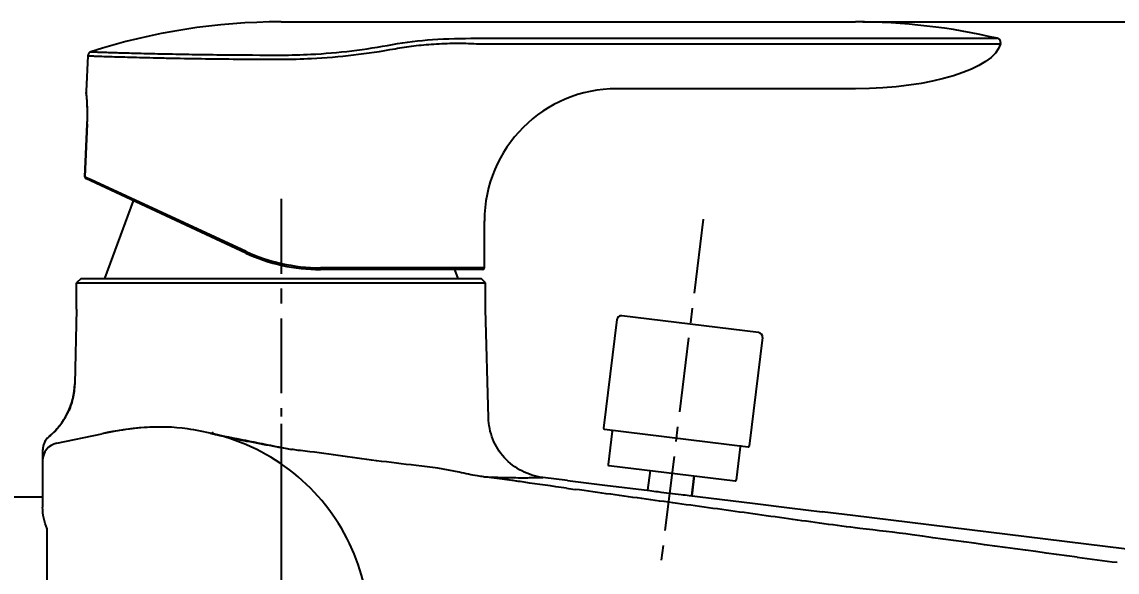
# Model space of a CAD drawing. Header units: millimetres. Extents: x 789 to 1209, y 393 to 987.
# Drawn here: x 1063.8 to 1156.8, y 644.9 to 691.7 of the extents above; entities that cross this region are included whole.
import ezdxf

# ---------------------------------------------------------------- set-up
doc = ezdxf.new("R2010")
doc.units = ezdxf.units.MM
doc.header["$LTSCALE"] = 0.1
doc.linetypes.add('CENTERX2', pattern=[101.6, 63.5, -12.7, 12.7, -12.7])
for name, color, linetype in [('02___PRT_ALL_AXES', 7, 'Continuous'), ('CENTER', 1, 'CENTERX2'), ('DIM', 3, 'Continuous')]:
    doc.layers.add(name, color=color, linetype=linetype)
doc.styles.get("Standard").update_dxf_attribs({"font": 'arial.ttf'})
doc.dimstyles.new('ISO-25', dxfattribs={"dimtxt": 2.5, "dimasz": 2.5, "dimexe": 1.25, "dimexo": 0.625, "dimtad": 1, "dimlfac": 1.333333, "dimtxsty": 'Standard', "dimcen": 2.5, "dimadec": 0, "dimazin": 0, "dimtfac": 1, "dimtmove": 0, "dimatfit": 3, "dimfxl": 0, "dimarcsym": 0})

# ---------------------------------------------------------------- blocks, each defined once
blk = doc.blocks.new('*D17')
at = {"layer": 'Defpoints', "color": 0}
for p in [(1085.84, 676.604), (1085.84, 658.124), (1117.888, 644.056), (1104.487, 611.471), (1104.074, 531.539)]:
    blk.add_point(p, dxfattribs=at)
at = {"layer": 'DIM', "color": 0, "lineweight": -2}
blk.add_line((1085.84, 657.499), (1085.84, 610.981), dxfattribs=at)
blk.add_arc((1085.84, 383.029), 229.203, 83.62547, 89.37505, dxfattribs=at)
at = {"layer": 'DIM', "color": 0}
for points in [[(1088.338, 611.801), (1088.343, 612.634), (1085.84, 612.231)], [(1111.337, 611.228), (1111.24, 610.4), (1113.771, 610.523)]]:
    blk.add_solid(points, dxfattribs=at)
at = {"layer": 'DIM', "color": 0, "insert": (1099.946, 613.675), "char_height": 2.5, "attachment_point": 5, "rotation": 356.50026}
blk.add_mtext('7°', dxfattribs=at)
blk = doc.blocks.new('*D18')
at = {"layer": 'Defpoints', "color": 0}
for p in [(1085.84, 676.604), (1085.84, 658.124), (1148.027, 643.485), (1155.466, 623.046), (1110.827, 600.572)]:
    blk.add_point(p, dxfattribs=at)
at = {"layer": 'DIM', "color": 0, "lineweight": -2}
for p, q in [((1085.84, 657.499), (1085.84, 597.867)), ((1155.68, 622.459), (1159.879, 610.922))]:
    blk.add_line(p, q, dxfattribs=at)
blk.add_arc((1085.84, 814.342), 215.225, 270.66554, 289.33446, dxfattribs=at)
at = {"layer": 'DIM', "color": 0}
for points in [[(1156.957, 611.647), (1157.238, 610.863), (1159.452, 612.096)], [(1088.343, 598.714), (1088.338, 599.548), (1085.84, 599.117)]]:
    blk.add_solid(points, dxfattribs=at)
at = {"layer": 'DIM', "color": 0, "insert": (1122.884, 604.259), "char_height": 2.5, "attachment_point": 5, "rotation": 10}
blk.add_mtext('20°', dxfattribs=at)
blk = doc.blocks.new('*D20')
at = {"layer": 'Defpoints', "color": 0}
for p in [(1134.596, 691.654), (1153.029, 629.742), (1168.179, 629.742)]:
    blk.add_point(p, dxfattribs=at)
at = {"layer": 'DIM', "color": 0, "lineweight": -2}
for p, q in [((1135.221, 691.654), (1169.429, 691.654)), ((1168.179, 689.154), (1168.179, 632.242)), ((1153.654, 629.742), (1169.429, 629.742))]:
    blk.add_line(p, q, dxfattribs=at)
at = {"layer": 'DIM', "color": 0}
for points in [[(1167.762, 689.154), (1168.595, 689.154), (1168.179, 691.654)], [(1167.762, 632.242), (1168.595, 632.242), (1168.179, 629.742)]]:
    blk.add_solid(points, dxfattribs=at)
at = {"layer": 'DIM', "color": 0, "insert": (1166.051, 660.698), "char_height": 2.5, "attachment_point": 5, "rotation": 90}
blk.add_mtext('82,55', dxfattribs=at)

msp = doc.modelspace()

# ---------------------------------------------------------------- linework, layer by layer
at = {"color": 7, "linetype": 'Continuous'}
for p, q in [((1085.8464, 691.6535), (1134.5964, 691.6535)), ((1102.4259, 690.2566), (1146.6432, 690.2566)), ((1102.4259, 689.7934), (1146.9193, 689.7934)), ((1069.4283, 688.7725), (1069.2903, 685.7578)), ((1069.2903, 685.7578), (1069.2922, 685.7412)), ((1069.2922, 685.7412), (1069.2977, 685.6912)), ((1069.3329, 685.3142), (1069.3026, 685.6278)), ((1134.5964, 685.9773), (1114.3461, 685.9773)), ((1069.1798, 678.4751), (1069.3834, 682.9827)), ((1069.3853, 682.9826), (1069.1817, 678.475)), ((1069.3834, 682.9827), (1069.3853, 682.9826)), ((1069.1797, 678.4744), (1069.1817, 678.475)), ((1069.3804, 678.383), (1069.1817, 678.475)), ((1082.8325, 672.0063), (1069.2662, 678.3324)), ((1069.6705, 678.2487), (1069.3804, 678.383)), ((1070.0734, 678.0621), (1069.6705, 678.2487)), ((1082.8698, 672.1425), (1070.0734, 678.0621)), ((1073.287, 676.4575), (1070.8464, 669.8536)), ((1085.8464, 671.1281), (1085.8128, 670.9819)), ((1102.9459, 670.6009), (1089.1718, 670.6009)), ((1089.201, 670.7509), (1089.1742, 670.751)), ((1103.0964, 670.7509), (1089.201, 670.7509)), ((1100.5702, 670.6009), (1100.8464, 669.8536)), ((1068.8575, 669.8536), (1068.4825, 669.4786)), ((1068.4825, 667.2286), (1068.4825, 669.4786)), ((1068.4825, 669.4786), (1103.1985, 669.4786)), ((1068.8578, 669.8536), (1102.8235, 669.8536)), ((1103.1985, 669.4786), (1102.8235, 669.8536)), ((1103.1985, 667.2286), (1103.1985, 669.4786)), ((1068.4825, 667.2286), (1068.3162, 660.8784)), ((1103.4399, 658.0078), (1103.1985, 667.2286)), ((1114.353, 666.3456), (1113.2197, 657.1149)), ((1126.3837, 665.2464), (1114.7709, 666.6721)), ((1126.7103, 664.8285), (1125.577, 655.5978)), ((1066.7878, 655.8439), (1070.6282, 656.6512)), ((1079.8366, 656.6955), (1080.0408, 656.6536)), ((1080.0408, 656.6536), (1080.0591, 656.6499)), ((1080.0412, 656.6468), (1080.0563, 656.6433)), ((1080.0565, 656.6433), (1080.0595, 656.6425)), ((1080.0565, 656.6433), (1081.027, 656.4274)), ((1080.0591, 656.6499), (1080.0911, 656.6433)), ((1080.0595, 656.6425), (1080.0889, 656.6358)), ((1080.0917, 656.6349), (1080.07, 656.64)), ((1080.0911, 656.6433), (1081.0281, 656.452)), ((1080.6478, 656.506), (1080.4491, 656.5518)), ((1113.285, 657.0314), (1125.4934, 655.5325)), ((1113.9459, 656.8747), (1113.5986, 654.0459)), ((1124.8143, 655.5403), (1124.467, 652.7115)), ((1065.5963, 655.2543), (1065.5963, 650.4052)), ((1113.6639, 653.9623), (1124.3833, 652.6462)), ((1106.4698, 652.5222), (1104.8183, 652.752)), ((1110.146, 652.6769), (1108.0484, 652.9344)), ((1117.1626, 653.5328), (1116.9555, 651.8463)), ((1120.8847, 653.0758), (1120.6777, 651.3905)), ((1110.146, 652.6769), (1110.1453, 652.6738)), ((1065.5963, 651.2536), (1062.0714, 651.2536)), ((1134.3739, 649.7023), (1131.7786, 650.0216)), ((1163.3455, 646.1453), (1134.3739, 649.7023)), ((1065.9714, 629.2307), (1065.9714, 648.5776))]:
    msp.add_line(p, q, dxfattribs=at)
at = {"color": 40, "linetype": 'Continuous'}
msp.add_line((1120.9168, 653.0719), (1120.7092, 651.38), dxfattribs=at)
at = {"color": 7, "linetype": 'Continuous'}
for points in [[(1069.3834, 682.9827), (1069.3983, 683.4558), (1069.3962, 684.1789), (1069.3696, 684.8171), (1069.3329, 685.3142)], [(1110.145, 652.6819), (1113.333, 652.2907), (1117.1374, 651.8246)], [(1120.4978, 651.4126), (1123.0464, 651.0995), (1126.0876, 650.7247), (1129.0125, 650.3633), (1131.7786, 650.0216)]]:
    msp.add_lwpolyline(points, dxfattribs=at)
for centre, radius, start, end in [((1085.8464, 639.0113), 52.6422, 90, 107.875571), ((1134.5964, 639.0113), 52.6422, 76.770987, 90), ((1146.5574, 689.8915), 0.375, 344.835876, 76.770987), ((1069.8029, 688.7553), 0.375, 107.875571, 177.378696), ((1085.9835, 1187.902), 499.0677, 269.426505, 269.98426), ((1051.925, 683.7941), 17.476, 5.610066, 6.231928), ((1051.6875, 683.7659), 17.7151, 357.465852, 5.625762), ((1114.3461, 674.7274), 11.2499, 90.000003, 180.000002), ((1069.3296, 678.4683), 0.15, 177.402211, 245.010899), ((1089.1718, 685.6009), 15, 245, 270), ((1089.1914, 685.8177), 15.0657, 245.190389, 257.171628), ((1089.2008, 685.8582), 15.1073, 257.17092, 269.898903), ((1102.9464, 670.7509), 0.15, 270, 0), ((1114.7252, 666.2999), 0.375, 83.000525, 173.000525), ((1126.338, 664.8742), 0.375, 353.000525, 83.000525), ((1062.317, 661.0372), 6.0014, 309.573842, 358.483572), ((1075.9551, 633.336), 23.9008, 96.121518, 97.213178), ((1074.6514, 634.4769), 22.8157, 76.205527, 81.845841), ((1096.5413, 729.2628), 74.4672, 257.23608, 257.372086), ((1076.0964, 639.8536), 17.2499, 334.796043, 76.608488), ((1106.8458, 771.005), 117.4577, 256.833806, 257.012796), ((1108.2146, 780.9884), 127.4936, 257.334867, 257.686329), ((1113.2942, 657.1058), 0.075, 173.000525, 263.000525), ((1113.8714, 656.8838), 0.075, 353.000525, 83.000525), ((1067.0963, 654.376), 1.5, 101.871795, 180), ((1067.0962, 655.2545), 1.4998, 129.567509, 173.602233), ((1188.3195, 1182.764), 537.1366, 258.477839, 259.096378), ((1124.8887, 655.5312), 0.075, 83.000525, 173.000525), ((1125.5025, 655.6069), 0.075, 263.000525, 353.000525), ((1067.0924, 655.2539), 1.4961, 173.560328, 179.984471), ((1113.673, 654.0368), 0.075, 173.000525, 263.000525), ((1091.9905, 651.8433), 5.2731, 164.069432, 164.664511), ((1039.9055, 180.4125), 476.7791, 82.174958, 82.3896), ((1105.2333, 695.78), 42.8438, 267.076809, 268.070404), ((1130.4748, 797.4576), 146.8589, 262.011126, 262.303872), ((1124.3925, 652.7207), 0.075, 263.000525, 353.000525), ((1199.6757, 994.1631), 351.0674, 262.429459, 262.987665)]:
    msp.add_arc(centre, radius, start, end, dxfattribs=at)
at = {"color": 40, "linetype": 'Continuous'}
for centre, radius, start, end in [((1062.2212, 661.0579), 6.0984, 346.059434, 346.314698), ((1062.2585, 661.0853), 6.075, 321.954556, 333.672976), ((1062.1791, 661.1416), 6.1723, 321.448893, 321.997122), ((1067.0314, 655.2542), 1.435, 178.574622, 179.996613)]:
    msp.add_arc(centre, radius, start, end, dxfattribs=at)
at = {"color": 7, "linetype": 'Continuous', "extrusion": (0, 0, -1)}
msp.add_ellipse((1134.5964, 690.1783), major_axis=(-12.375, 0), ratio=0.3394759, start_param=-3.0498456, end_param=-1.5707963, dxfattribs=at)
at = {"color": 7, "linetype": 'Continuous'}
for points, knots in [([(1095.3073, 689.7374), (1096.4246, 689.9488), (1098.7993, 690.207), (1101.1814, 690.2566), (1102.4259, 690.2566)], [0, 0, 0, 0, 0.4774597, 1, 1, 1, 1]), ([(1069.6878, 689.1122), (1069.6902, 689.1089), (1069.7107, 689.1162), (1069.7433, 689.1075), (1069.8066, 689.1098), (1069.8906, 689.105), (1070, 689.102), (1070.1929, 689.0951), (1070.4935, 689.085), (1070.9246, 689.0707), (1071.4485, 689.0544), (1072.0628, 689.0361), (1072.7643, 689.0158), (1073.5498, 688.9943), (1074.7539, 688.9635), (1076.435, 688.9268), (1078.6343, 688.8872), (1080.1808, 688.8674), (1080.9882, 688.8593)], [0, 0, 0, 0, 0.0010868, 0.0043369, 0.0097353, 0.0172671, 0.0269213, 0.0386897, 0.0685353, 0.1067295, 0.1531783, 0.2076501, 0.2698321, 0.3394432, 0.416193, 0.5895204, 0.7857094, 1, 1, 1, 1]), ([(1085.8464, 688.8344), (1086.685, 688.8344), (1089.8556, 688.9153), (1093.0159, 689.3039), (1095.3073, 689.7374)], [0, 0, 0, 0, 0.2645058, 1, 1, 1, 1]), ([(1085.8464, 688.4794), (1086.7028, 688.4794), (1089.9428, 688.5598), (1093.173, 688.9452), (1095.5175, 689.376)], [0, 0, 0, 0, 0.2643211, 1, 1, 1, 1]), ([(1095.5175, 689.376), (1096.0404, 689.4752), (1097.1344, 689.6365), (1098.8315, 689.7861), (1100.3059, 689.8456), (1101.5132, 689.8378), (1102.1215, 689.8089), (1102.4259, 689.7934)], [0, 0, 0, 0, 0.2302166, 0.4778705, 0.7366682, 0.8681433, 1, 1, 1, 1]), ([(1069.4283, 688.7725), (1069.4283, 688.7709), (1069.4386, 688.7744), (1069.449, 688.7704), (1069.4748, 688.7716), (1069.5239, 688.7687), (1069.6112, 688.7666), (1069.7421, 688.7615), (1069.9107, 688.7557), (1070.116, 688.7484), (1070.3579, 688.74), (1070.7529, 688.7265), (1071.3354, 688.7077), (1072.1374, 688.6832), (1073.0724, 688.6558), (1074.1337, 688.6272), (1075.3132, 688.5988), (1077.0914, 688.561), (1079.5209, 688.5189), (1082.6136, 688.4877), (1084.7528, 688.4794), (1085.8464, 688.4794)], [0, 0, 0, 0, 0.00029, 0.0011582, 0.0026024, 0.0046199, 0.0103652, 0.0183776, 0.0286453, 0.0411573, 0.0559014, 0.0728636, 0.1133698, 0.1623661, 0.2194523, 0.2842561, 0.3563132, 0.4349908, 0.6091874, 0.8002212, 1, 1, 1, 1]), ([(1069.1817, 678.475), (1069.1801, 678.446), (1069.1942, 678.3859), (1069.2401, 678.3446), (1069.2662, 678.3324)], [0, 0, 0, 0, 0.5019427, 1, 1, 1, 1]), ([(1082.8698, 672.1425), (1082.8562, 672.1123), (1082.8392, 672.0692), (1082.829, 672.0275), (1082.8284, 672.0082), (1082.8325, 672.0063)], [0, 0, 0, 0, 0.691731, 0.9053806, 1, 1, 1, 1]), ([(1089.201, 670.7509), (1089.201, 670.7155), (1089.1975, 670.6662), (1089.1873, 670.6193), (1089.1771, 670.6009), (1089.1718, 670.6009)], [0, 0, 0, 0, 0.6811878, 0.897736, 1, 1, 1, 1]), ([(1077.8875, 657.0619), (1077.8875, 657.0619), (1075.4746, 657.4076), (1073.0235, 657.1547), (1070.628, 656.6512)], [0, 0, 0, 0, 0.0000055, 1, 1, 1, 1]), ([(1108.0484, 652.9344), (1107.434, 653.0098), (1106.2219, 653.385), (1104.7192, 654.5401), (1103.7134, 656.1466), (1103.4561, 657.3891), (1103.4399, 658.0078)], [0, 0, 0, 0, 0.24999, 0.5000001, 0.7500101, 1, 1, 1, 1]), ([(1079.8366, 656.6955), (1079.8573, 656.691), (1079.9544, 656.6832), (1080.0481, 656.7277), (1080.1101, 656.7697)], [0, 0, 0, 0, 0.2210795, 1, 1, 1, 1]), ([(1081.0249, 656.4278), (1081.4744, 656.3299), (1083.365, 655.93), (1085.2651, 655.5754), (1086.716, 655.3244)], [0, 0, 0, 0, 0.2380361, 1, 1, 1, 1]), ([(1087.4926, 655.2168), (1087.4284, 655.2231), (1087.1686, 655.2513), (1086.9099, 655.29), (1086.716, 655.3244)], [0, 0, 0, 0, 0.2466691, 1, 1, 1, 1]), ([(1100.9698, 653.3832), (1099.7684, 653.6521), (1097.4102, 653.9367), (1093.9716, 654.3415), (1090.6979, 654.7836), (1088.5558, 655.0994), (1087.4926, 655.2168)], [0, 0, 0, 0, 0.2715378, 0.5225536, 0.7640863, 1, 1, 1, 1]), ([(1103.0484, 652.9919), (1102.8722, 653.0137), (1102.1739, 653.1134), (1101.4825, 653.2584), (1100.9698, 653.3833)], [0, 0, 0, 0, 0.2517545, 1, 1, 1, 1]), ([(1106.4698, 652.5221), (1106.245, 652.5587), (1105.3519, 652.7044), (1104.4589, 652.8507), (1103.7907, 652.9604)], [0, 0, 0, 0, 0.2516615, 1, 1, 1, 1]), ([(1103.7907, 652.9604), (1104.3908, 652.9412), (1105.2347, 652.9204), (1106.2831, 652.9137), (1106.8877, 652.9164), (1107.375, 652.9212), (1107.6779, 652.9275), (1107.8873, 652.9297), (1107.9439, 652.9341), (1108.0721, 652.9309), (1108.0484, 652.9344)], [0, 0, 0, 0, 0.4229912, 0.5950439, 0.7377308, 0.8508678, 0.9331422, 0.9623377, 0.983107, 1, 1, 1, 1]), ([(1134.9653, 648.6063), (1132.9479, 648.8546), (1128.9219, 649.4183), (1122.8836, 650.2605), (1116.8443, 651.0861), (1112.8197, 651.6438), (1110.8076, 651.9215)], [0, 0, 0, 0, 0.2500799, 0.500117, 0.7500989, 1, 1, 1, 1]), ([(1117.1373, 651.8243), (1117.37, 651.7959), (1117.9288, 651.7139), (1118.8164, 651.6017), (1119.7043, 651.4954), (1120.2656, 651.4409), (1120.4978, 651.4123)], [0, 0, 0, 0, 0.2077157, 0.5003188, 0.7927418, 1, 1, 1, 1]), ([(1065.9714, 648.5776), (1065.8431, 648.8667), (1065.6613, 649.4706), (1065.5963, 650.0964), (1065.5963, 650.4052)], [0, 0, 0, 0, 0.5060272, 1, 1, 1, 1])]:
    msp.add_open_spline(points, degree=3, knots=knots, dxfattribs=at)
at = {"color": 40, "linetype": 'Continuous'}
for points in [[(1068.3162, 660.8784), (1068.3055, 660.467), (1068.2501, 660.0404), (1068.1465, 659.6151)], [(1067.0061, 657.295), (1066.7481, 656.9711), (1066.457, 656.6728), (1066.1406, 656.411)], [(1066.1406, 656.411), (1066.0312, 656.3202), (1065.9314, 656.2099), (1065.8488, 656.0866)]]:
    msp.add_open_spline(points, degree=3, dxfattribs=at)
for points, knots in [([(1068.1401, 659.5887), (1068.0463, 659.2108), (1067.9047, 658.8067), (1067.7164, 658.4175), (1067.7034, 658.391)], [0, 0, 0, 0, 0.9318751, 1, 1, 1, 1]), ([(1065.8488, 656.0866), (1065.8077, 656.0252), (1065.7349, 655.8973), (1065.6825, 655.7598), (1065.6616, 655.6906)], [0, 0, 0, 0, 0.5053446, 1, 1, 1, 1])]:
    msp.add_open_spline(points, degree=3, knots=knots, dxfattribs=at)
at = {"color": 7, "linetype": 'Continuous'}
for points in [[(1072.9541, 657.0477), (1072.1751, 656.9492), (1071.3988, 656.8132), (1070.6282, 656.6512)], [(1075.5337, 657.2212), (1074.8245, 657.2196), (1074.1146, 657.1765), (1073.4064, 657.1006)], [(1110.0643, 652.0239), (1108.8662, 652.1905), (1107.668, 652.3563), (1106.4698, 652.5221)], [(1139.4316, 648.0557), (1137.9453, 648.2582), (1136.4545, 648.4261), (1134.9653, 648.6063)], [(1153.4237, 646.1559), (1148.7593, 646.7861), (1144.0952, 647.419), (1139.4314, 648.0546)]]:
    msp.add_open_spline(points, degree=3, dxfattribs=at)
at = {"layer": '02___PRT_ALL_AXES', "color": 7, "linetype": 'Continuous'}
msp.add_line((1103.0964, 670.7509), (1103.0964, 674.743), dxfattribs=at)
at = {"layer": 'CENTER'}
for p, q in [((1085.8405, 676.6036), (1085.8405, 658.1239)), ((1121.6741, 674.8922), (1118.1097, 645.8602))]:
    msp.add_line(p, q, dxfattribs=at)

# ---------------------------------------------------------------- dimensions: what is measured, and where the dimension line sits
at = {"layer": 'DIM'}
dim = msp.add_linear_dim(base=(1168.1788, 629.7416), p1=(1134.5964, 691.6535), p2=(1153.0294, 629.7416), angle=90, dimstyle='ISO-25', dxfattribs=at)
dim.commit()
dim.dimension.update_dxf_attribs({"geometry": '*D20', "text_midpoint": (1166.0514, 660.6975)})
for base, line1, picture, middle in [((1104.4867, 611.4715), ((1117.8882, 644.0565), (1104.0739, 531.5394)), '*D17', (1099.9464, 613.6753)), ((1110.8266, 600.5719), ((1155.4663, 623.0462), (1148.0273, 643.4846)), '*D18', (1122.8837, 604.2589))]:
    dim = msp.add_angular_dim_2l(base=base, line1=line1, line2=((1085.8405, 676.6036), (1085.8405, 658.1239)), dimstyle='ISO-25', dxfattribs=at)
    dim.commit()
    dim.dimension.update_dxf_attribs({"geometry": picture, "text_midpoint": middle})

doc.saveas('drawing.dxf')
